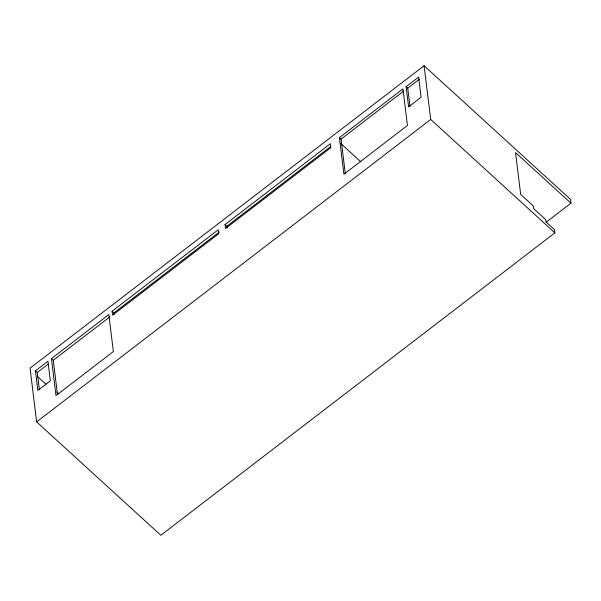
<?xml version="1.0" encoding="UTF-8"?>
<svg xmlns="http://www.w3.org/2000/svg" width="601" height="601" viewBox="0 0 601 601"><rect width="100%" height="100%" fill="white"/><g stroke="black" fill="none" stroke-linecap="round" stroke-linejoin="round"><path stroke-width="0.9" d="M570.95 203.191L570.484 199.374L424.096 65.727L30.05 368.143L36.646 421.887L160.835 535.273L554.881 232.857L554.49 229.65L545.881 221.784L545.603 219.523L533.545 208.517L533.222 205.873L520.676 194.423L515.538 152.601L570.95 203.191L546.369 222.054M112.102 311.22L218.231 229.777L218.711 233.736L112.59 315.187L112.102 311.22L113.935 312.896L114.122 314.473M225.014 224.571L330.37 143.707L330.858 147.673L225.495 228.53L225.014 224.571L226.84 226.239L227.035 227.824M35.444 370.832L47.945 361.239L50.356 380.861L37.855 390.455L35.444 370.832L37.27 372.5L39.35 389.448M51.438 358.624L108.834 314.571L113.371 351.547L55.976 395.601L51.438 358.624L53.264 360.292L57.463 394.496M339.422 137.621L402.94 88.873L407.44 125.474L343.915 174.222L339.422 137.621L341.045 139.109L345.32 173.877M406.118 86.672L418.619 77.078L421.098 97.264L408.597 106.858L406.118 86.672L407.741 88.159L409.995 106.505M113.935 312.896L219.312 232.016M226.84 226.239L330.715 146.516M341.045 139.109L403.834 90.924M37.27 372.5L48.305 364.041M407.741 88.159L419.506 79.129M53.264 360.292L109.923 316.802M36.646 421.887L430.699 119.471L424.096 65.727M430.699 119.471L554.881 232.857M340.797 143.534L360.848 161.842M56.825 392.032L58.898 393.925M37.555 376.594L45.849 384.167"/></g></svg>
